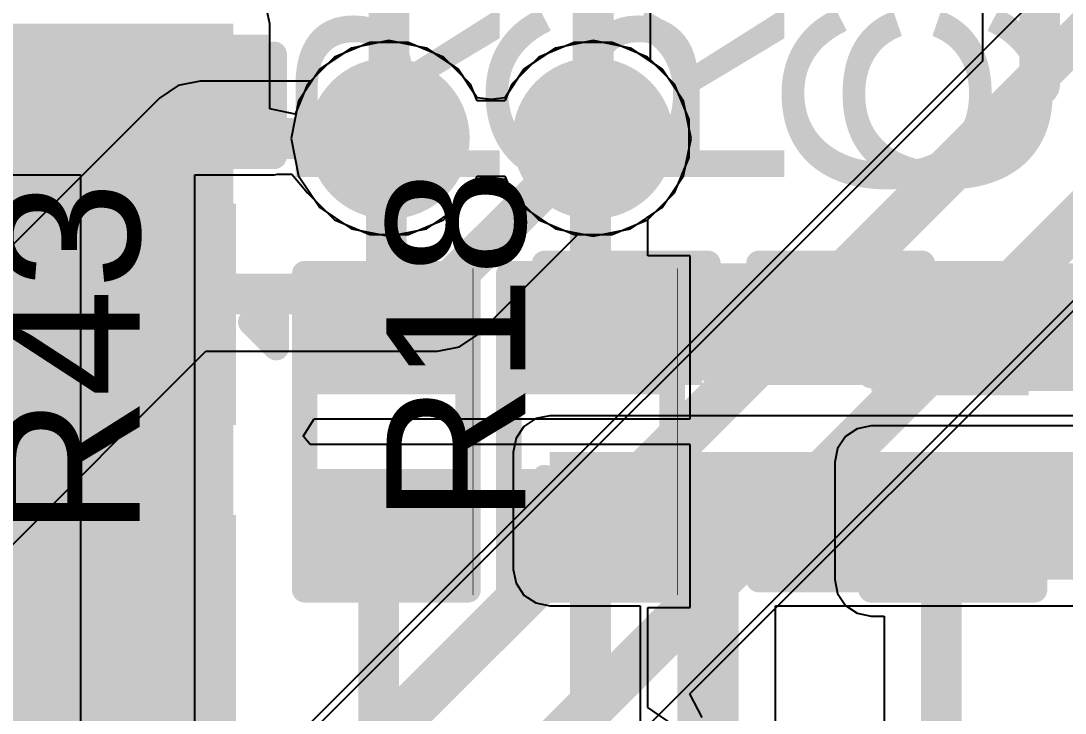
# Model space of a CAD drawing. Header units: inches. Extents: x -0.91 to 3.86, y -0.82 to 4.16.
# Drawn here: x 2.0784 to 2.283, y 3.0298 to 3.1656 of the extents above; entities that cross this region are included whole.
import ezdxf

# ---------------------------------------------------------------- set-up
doc = ezdxf.new("R2010")
doc.units = ezdxf.units.IN
doc.header["$MEASUREMENT"] = 0
for name, color, linetype in [('Bottom Layer 1', 5, 'Continuous'), ('Bottom Overlay', 54, 'Continuous'), ('Bottom Paste', 16, 'Continuous'), ('Bottom Solder', 6, 'Continuous'), ('GND+Signal', 16, 'Continuous'), ('Mechanical 17', 56, 'Continuous'), ('PWR+Signal', 76, 'Continuous'), ('Top Layer 1', 1, 'Continuous'), ('Top Overlay', 2, 'Continuous'), ('Top Paste', 8, 'Continuous'), ('Top Solder', 216, 'Continuous'), ('Via Holes', 16, 'Continuous')]:
    doc.layers.add(name, color=color, linetype=linetype)
doc.styles.add('Arial', font='', dxfattribs={"height": 0.2})
doc.styles.get('Arial').set_extended_font_data('Arial')

# ---------------------------------------------------------------- blocks, each defined once
blk = doc.blocks.new('C___0402_1')
at = {"layer": 'Top Layer 1'}
for points in [[(-0.0275, -0.0125), (-0.0275, 0.0125), (-0.0095, 0.0125), (-0.0095, -0.0125)], [(0.0095, -0.0125), (0.0095, 0.0125), (0.0275, 0.0125), (0.0275, -0.0125)]]:
    blk.add_hatch(color=1, dxfattribs=at).paths.add_polyline_path(points)
at = {"layer": 'Top Paste'}
for points in [[(-0.0275, -0.0125), (-0.0275, 0.0125), (-0.0095, 0.0125), (-0.0095, -0.0125)], [(0.0095, -0.0125), (0.0095, 0.0125), (0.0275, 0.0125), (0.0275, -0.0125)]]:
    blk.add_hatch(color=8, dxfattribs=at).paths.add_polyline_path(points)
at = {"layer": 'Top Solder'}
for points in [[(-0.02986, -0.01486), (-0.02986, 0.01486), (-0.00714, 0.01486), (-0.00714, -0.01486)], [(0.00714, -0.01486), (0.00714, 0.01486), (0.02986, 0.01486), (0.02986, -0.01486)]]:
    blk.add_hatch(color=216, dxfattribs=at).paths.add_polyline_path(points)
at = {"layer": 'Top Overlay'}
for points in [[(-0.031, 0.016, 0.005, 0.005, 0), (-0.031, -0.016, 0.005, 0.005, 0)], [(-0.031, 0.016, 0.005, 0.005, 0), (-0.011, 0.016, 0.005, 0.005, 0)], [(0.011, 0.016, 0.005, 0.005, 0), (0.031, 0.016, 0.005, 0.005, 0)], [(0.031, 0.016, 0.005, 0.005, 0), (0.031, -0.016, 0.005, 0.005, 0)], [(-0.031, -0.016, 0.005, 0.005, 0), (-0.011, -0.016, 0.005, 0.005, 0)], [(0.011, -0.016, 0.005, 0.005, 0), (0.031, -0.016, 0.005, 0.005, 0)]]:
    blk.add_lwpolyline(points, format="xyseb", dxfattribs=at)
for points in [[(-0.03225, 0.016, 0.0025, 0.0025, 1), (-0.02975, 0.016, 0.0025, 0.0025, 1)], [(-0.03225, 0.016, 0.0025, 0.0025, 1), (-0.02975, 0.016, 0.0025, 0.0025, 1)], [(-0.01225, 0.016, 0.0025, 0.0025, 1), (-0.00975, 0.016, 0.0025, 0.0025, 1)], [(0.00975, 0.016, 0.0025, 0.0025, 1), (0.01225, 0.016, 0.0025, 0.0025, 1)], [(0.02975, 0.016, 0.0025, 0.0025, 1), (0.03225, 0.016, 0.0025, 0.0025, 1)], [(0.02975, 0.016, 0.0025, 0.0025, 1), (0.03225, 0.016, 0.0025, 0.0025, 1)], [(-0.03225, -0.016, 0.0025, 0.0025, 1), (-0.02975, -0.016, 0.0025, 0.0025, 1)], [(-0.03225, -0.016, 0.0025, 0.0025, 1), (-0.02975, -0.016, 0.0025, 0.0025, 1)], [(-0.01225, -0.016, 0.0025, 0.0025, 1), (-0.00975, -0.016, 0.0025, 0.0025, 1)], [(0.00975, -0.016, 0.0025, 0.0025, 1), (0.01225, -0.016, 0.0025, 0.0025, 1)], [(0.02975, -0.016, 0.0025, 0.0025, 1), (0.03225, -0.016, 0.0025, 0.0025, 1)], [(0.02975, -0.016, 0.0025, 0.0025, 1), (0.03225, -0.016, 0.0025, 0.0025, 1)]]:
    blk.add_lwpolyline(points, format="xyseb", close=True, dxfattribs=at)
blk = doc.blocks.new('C___0402_B_14')
at = {"layer": 'Bottom Layer 1'}
for points in [[(-0.0095, 0.0125), (-0.0095, -0.0125), (-0.0275, -0.0125), (-0.0275, 0.0125)], [(0.0275, 0.0125), (0.0275, -0.0125), (0.0095, -0.0125), (0.0095, 0.0125)]]:
    blk.add_hatch(color=5, dxfattribs=at).paths.add_polyline_path(points)
at = {"layer": 'Bottom Paste'}
for points in [[(-0.0095, 0.0125), (-0.0095, -0.0125), (-0.0275, -0.0125), (-0.0275, 0.0125)], [(0.0275, 0.0125), (0.0275, -0.0125), (0.0095, -0.0125), (0.0095, 0.0125)]]:
    blk.add_hatch(color=16, dxfattribs=at).paths.add_polyline_path(points)
at = {"layer": 'Bottom Solder'}
for points in [[(-0.00714, 0.01486), (-0.00714, -0.01486), (-0.02986, -0.01486), (-0.02986, 0.01486)], [(0.02986, 0.01486), (0.02986, -0.01486), (0.00714, -0.01486), (0.00714, 0.01486)]]:
    blk.add_hatch(color=6, dxfattribs=at).paths.add_polyline_path(points)
at = {"layer": 'Bottom Overlay'}
for points in [[(-0.031, 0.016, 0.005, 0.005, 0), (-0.031, -0.016, 0.005, 0.005, 0)], [(-0.031, 0.016, 0.005, 0.005, 0), (-0.011, 0.016, 0.005, 0.005, 0)], [(0.011, 0.016, 0.005, 0.005, 0), (0.031, 0.016, 0.005, 0.005, 0)], [(0.031, 0.016, 0.005, 0.005, 0), (0.031, -0.016, 0.005, 0.005, 0)], [(-0.031, -0.016, 0.005, 0.005, 0), (-0.011, -0.016, 0.005, 0.005, 0)], [(0.011, -0.016, 0.005, 0.005, 0), (0.031, -0.016, 0.005, 0.005, 0)]]:
    blk.add_lwpolyline(points, format="xyseb", dxfattribs=at)
for points in [[(-0.03225, 0.016, 0.0025, 0.0025, 1), (-0.02975, 0.016, 0.0025, 0.0025, 1)], [(-0.03225, 0.016, 0.0025, 0.0025, 1), (-0.02975, 0.016, 0.0025, 0.0025, 1)], [(-0.01225, 0.016, 0.0025, 0.0025, 1), (-0.00975, 0.016, 0.0025, 0.0025, 1)], [(0.00975, 0.016, 0.0025, 0.0025, 1), (0.01225, 0.016, 0.0025, 0.0025, 1)], [(0.02975, 0.016, 0.0025, 0.0025, 1), (0.03225, 0.016, 0.0025, 0.0025, 1)], [(0.02975, 0.016, 0.0025, 0.0025, 1), (0.03225, 0.016, 0.0025, 0.0025, 1)], [(-0.03225, -0.016, 0.0025, 0.0025, 1), (-0.02975, -0.016, 0.0025, 0.0025, 1)], [(-0.03225, -0.016, 0.0025, 0.0025, 1), (-0.02975, -0.016, 0.0025, 0.0025, 1)], [(-0.01225, -0.016, 0.0025, 0.0025, 1), (-0.00975, -0.016, 0.0025, 0.0025, 1)], [(0.00975, -0.016, 0.0025, 0.0025, 1), (0.01225, -0.016, 0.0025, 0.0025, 1)], [(0.02975, -0.016, 0.0025, 0.0025, 1), (0.03225, -0.016, 0.0025, 0.0025, 1)], [(0.02975, -0.016, 0.0025, 0.0025, 1), (0.03225, -0.016, 0.0025, 0.0025, 1)]]:
    blk.add_lwpolyline(points, format="xyseb", close=True, dxfattribs=at)
blk = doc.blocks.new('C___0402_B_15')
at = {"layer": 'Bottom Layer 1'}
for points in [[(-0.0095, 0.0125), (-0.0095, -0.0125), (-0.0275, -0.0125), (-0.0275, 0.0125)], [(0.0275, 0.0125), (0.0275, -0.0125), (0.0095, -0.0125), (0.0095, 0.0125)]]:
    blk.add_hatch(color=5, dxfattribs=at).paths.add_polyline_path(points)
at = {"layer": 'Bottom Paste'}
for points in [[(-0.0095, 0.0125), (-0.0095, -0.0125), (-0.0275, -0.0125), (-0.0275, 0.0125)], [(0.0275, 0.0125), (0.0275, -0.0125), (0.0095, -0.0125), (0.0095, 0.0125)]]:
    blk.add_hatch(color=16, dxfattribs=at).paths.add_polyline_path(points)
at = {"layer": 'Bottom Solder'}
for points in [[(-0.00714, 0.01486), (-0.00714, -0.01486), (-0.02986, -0.01486), (-0.02986, 0.01486)], [(0.02986, 0.01486), (0.02986, -0.01486), (0.00714, -0.01486), (0.00714, 0.01486)]]:
    blk.add_hatch(color=6, dxfattribs=at).paths.add_polyline_path(points)
at = {"layer": 'Bottom Overlay'}
for points in [[(-0.031, 0.016, 0.005, 0.005, 0), (-0.031, -0.016, 0.005, 0.005, 0)], [(-0.031, 0.016, 0.005, 0.005, 0), (-0.011, 0.016, 0.005, 0.005, 0)], [(0.011, 0.016, 0.005, 0.005, 0), (0.031, 0.016, 0.005, 0.005, 0)], [(0.031, 0.016, 0.005, 0.005, 0), (0.031, -0.016, 0.005, 0.005, 0)], [(-0.031, -0.016, 0.005, 0.005, 0), (-0.011, -0.016, 0.005, 0.005, 0)], [(0.011, -0.016, 0.005, 0.005, 0), (0.031, -0.016, 0.005, 0.005, 0)]]:
    blk.add_lwpolyline(points, format="xyseb", dxfattribs=at)
for points in [[(-0.03225, 0.016, 0.0025, 0.0025, 1), (-0.02975, 0.016, 0.0025, 0.0025, 1)], [(-0.03225, 0.016, 0.0025, 0.0025, 1), (-0.02975, 0.016, 0.0025, 0.0025, 1)], [(-0.01225, 0.016, 0.0025, 0.0025, 1), (-0.00975, 0.016, 0.0025, 0.0025, 1)], [(0.00975, 0.016, 0.0025, 0.0025, 1), (0.01225, 0.016, 0.0025, 0.0025, 1)], [(0.02975, 0.016, 0.0025, 0.0025, 1), (0.03225, 0.016, 0.0025, 0.0025, 1)], [(0.02975, 0.016, 0.0025, 0.0025, 1), (0.03225, 0.016, 0.0025, 0.0025, 1)], [(-0.03225, -0.016, 0.0025, 0.0025, 1), (-0.02975, -0.016, 0.0025, 0.0025, 1)], [(-0.03225, -0.016, 0.0025, 0.0025, 1), (-0.02975, -0.016, 0.0025, 0.0025, 1)], [(-0.01225, -0.016, 0.0025, 0.0025, 1), (-0.00975, -0.016, 0.0025, 0.0025, 1)], [(0.00975, -0.016, 0.0025, 0.0025, 1), (0.01225, -0.016, 0.0025, 0.0025, 1)], [(0.02975, -0.016, 0.0025, 0.0025, 1), (0.03225, -0.016, 0.0025, 0.0025, 1)], [(0.02975, -0.016, 0.0025, 0.0025, 1), (0.03225, -0.016, 0.0025, 0.0025, 1)]]:
    blk.add_lwpolyline(points, format="xyseb", close=True, dxfattribs=at)
blk = doc.blocks.new('C___0402_34')
at = {"layer": 'Top Layer 1'}
for points in [[(-0.0275, -0.0125), (-0.0275, 0.0125), (-0.0095, 0.0125), (-0.0095, -0.0125)], [(0.0095, -0.0125), (0.0095, 0.0125), (0.0275, 0.0125), (0.0275, -0.0125)]]:
    blk.add_hatch(color=1, dxfattribs=at).paths.add_polyline_path(points)
at = {"layer": 'Top Paste'}
for points in [[(-0.0275, -0.0125), (-0.0275, 0.0125), (-0.0095, 0.0125), (-0.0095, -0.0125)], [(0.0095, -0.0125), (0.0095, 0.0125), (0.0275, 0.0125), (0.0275, -0.0125)]]:
    blk.add_hatch(color=8, dxfattribs=at).paths.add_polyline_path(points)
at = {"layer": 'Top Solder'}
for points in [[(-0.02986, -0.01486), (-0.02986, 0.01486), (-0.00714, 0.01486), (-0.00714, -0.01486)], [(0.00714, -0.01486), (0.00714, 0.01486), (0.02986, 0.01486), (0.02986, -0.01486)]]:
    blk.add_hatch(color=216, dxfattribs=at).paths.add_polyline_path(points)
at = {"layer": 'Top Overlay'}
for points in [[(-0.031, 0.016, 0.005, 0.005, 0), (-0.011, 0.016, 0.005, 0.005, 0)], [(-0.031, 0.016, 0.005, 0.005, 0), (-0.031, -0.016, 0.005, 0.005, 0)], [(0.011, 0.016, 0.005, 0.005, 0), (0.031, 0.016, 0.005, 0.005, 0)], [(0.031, 0.016, 0.005, 0.005, 0), (0.031, -0.016, 0.005, 0.005, 0)], [(-0.031, -0.016, 0.005, 0.005, 0), (-0.011, -0.016, 0.005, 0.005, 0)], [(0.011, -0.016, 0.005, 0.005, 0), (0.031, -0.016, 0.005, 0.005, 0)]]:
    blk.add_lwpolyline(points, format="xyseb", dxfattribs=at)
for points in [[(-0.03225, 0.016, 0.0025, 0.0025, 1), (-0.02975, 0.016, 0.0025, 0.0025, 1)], [(-0.03225, 0.016, 0.0025, 0.0025, 1), (-0.02975, 0.016, 0.0025, 0.0025, 1)], [(-0.01225, 0.016, 0.0025, 0.0025, 1), (-0.00975, 0.016, 0.0025, 0.0025, 1)], [(0.00975, 0.016, 0.0025, 0.0025, 1), (0.01225, 0.016, 0.0025, 0.0025, 1)], [(0.02975, 0.016, 0.0025, 0.0025, 1), (0.03225, 0.016, 0.0025, 0.0025, 1)], [(0.02975, 0.016, 0.0025, 0.0025, 1), (0.03225, 0.016, 0.0025, 0.0025, 1)], [(-0.03225, -0.016, 0.0025, 0.0025, 1), (-0.02975, -0.016, 0.0025, 0.0025, 1)], [(-0.03225, -0.016, 0.0025, 0.0025, 1), (-0.02975, -0.016, 0.0025, 0.0025, 1)], [(-0.01225, -0.016, 0.0025, 0.0025, 1), (-0.00975, -0.016, 0.0025, 0.0025, 1)], [(0.00975, -0.016, 0.0025, 0.0025, 1), (0.01225, -0.016, 0.0025, 0.0025, 1)], [(0.02975, -0.016, 0.0025, 0.0025, 1), (0.03225, -0.016, 0.0025, 0.0025, 1)], [(0.02975, -0.016, 0.0025, 0.0025, 1), (0.03225, -0.016, 0.0025, 0.0025, 1)]]:
    blk.add_lwpolyline(points, format="xyseb", close=True, dxfattribs=at)
blk = doc.blocks.new('C___0402_B_36')
at = {"layer": 'Bottom Layer 1'}
for points in [[(-0.0095, 0.0125), (-0.0095, -0.0125), (-0.0275, -0.0125), (-0.0275, 0.0125)], [(0.0275, 0.0125), (0.0275, -0.0125), (0.0095, -0.0125), (0.0095, 0.0125)]]:
    blk.add_hatch(color=5, dxfattribs=at).paths.add_polyline_path(points)
at = {"layer": 'Bottom Paste'}
for points in [[(-0.0095, 0.0125), (-0.0095, -0.0125), (-0.0275, -0.0125), (-0.0275, 0.0125)], [(0.0275, 0.0125), (0.0275, -0.0125), (0.0095, -0.0125), (0.0095, 0.0125)]]:
    blk.add_hatch(color=16, dxfattribs=at).paths.add_polyline_path(points)
at = {"layer": 'Bottom Solder'}
for points in [[(-0.00714, 0.01486), (-0.00714, -0.01486), (-0.02986, -0.01486), (-0.02986, 0.01486)], [(0.02986, 0.01486), (0.02986, -0.01486), (0.00714, -0.01486), (0.00714, 0.01486)]]:
    blk.add_hatch(color=6, dxfattribs=at).paths.add_polyline_path(points)
at = {"layer": 'Bottom Overlay'}
for points in [[(-0.031, 0.016, 0.005, 0.005, 0), (-0.031, -0.016, 0.005, 0.005, 0)], [(-0.031, 0.016, 0.005, 0.005, 0), (-0.011, 0.016, 0.005, 0.005, 0)], [(0.011, 0.016, 0.005, 0.005, 0), (0.031, 0.016, 0.005, 0.005, 0)], [(0.031, 0.016, 0.005, 0.005, 0), (0.031, -0.016, 0.005, 0.005, 0)], [(-0.031, -0.016, 0.005, 0.005, 0), (-0.011, -0.016, 0.005, 0.005, 0)], [(0.011, -0.016, 0.005, 0.005, 0), (0.031, -0.016, 0.005, 0.005, 0)]]:
    blk.add_lwpolyline(points, format="xyseb", dxfattribs=at)
for points in [[(-0.03225, 0.016, 0.0025, 0.0025, 1), (-0.02975, 0.016, 0.0025, 0.0025, 1)], [(-0.03225, 0.016, 0.0025, 0.0025, 1), (-0.02975, 0.016, 0.0025, 0.0025, 1)], [(-0.01225, 0.016, 0.0025, 0.0025, 1), (-0.00975, 0.016, 0.0025, 0.0025, 1)], [(0.00975, 0.016, 0.0025, 0.0025, 1), (0.01225, 0.016, 0.0025, 0.0025, 1)], [(0.02975, 0.016, 0.0025, 0.0025, 1), (0.03225, 0.016, 0.0025, 0.0025, 1)], [(0.02975, 0.016, 0.0025, 0.0025, 1), (0.03225, 0.016, 0.0025, 0.0025, 1)], [(-0.03225, -0.016, 0.0025, 0.0025, 1), (-0.02975, -0.016, 0.0025, 0.0025, 1)], [(-0.03225, -0.016, 0.0025, 0.0025, 1), (-0.02975, -0.016, 0.0025, 0.0025, 1)], [(-0.01225, -0.016, 0.0025, 0.0025, 1), (-0.00975, -0.016, 0.0025, 0.0025, 1)], [(0.00975, -0.016, 0.0025, 0.0025, 1), (0.01225, -0.016, 0.0025, 0.0025, 1)], [(0.02975, -0.016, 0.0025, 0.0025, 1), (0.03225, -0.016, 0.0025, 0.0025, 1)], [(0.02975, -0.016, 0.0025, 0.0025, 1), (0.03225, -0.016, 0.0025, 0.0025, 1)]]:
    blk.add_lwpolyline(points, format="xyseb", close=True, dxfattribs=at)
blk = doc.blocks.new('C___0402_B_38')
at = {"layer": 'Bottom Layer 1'}
for points in [[(-0.0095, 0.0125), (-0.0095, -0.0125), (-0.0275, -0.0125), (-0.0275, 0.0125)], [(0.0275, 0.0125), (0.0275, -0.0125), (0.0095, -0.0125), (0.0095, 0.0125)]]:
    blk.add_hatch(color=5, dxfattribs=at).paths.add_polyline_path(points)
at = {"layer": 'Bottom Paste'}
for points in [[(-0.0095, 0.0125), (-0.0095, -0.0125), (-0.0275, -0.0125), (-0.0275, 0.0125)], [(0.0275, 0.0125), (0.0275, -0.0125), (0.0095, -0.0125), (0.0095, 0.0125)]]:
    blk.add_hatch(color=16, dxfattribs=at).paths.add_polyline_path(points)
at = {"layer": 'Bottom Solder'}
for points in [[(-0.00714, 0.01486), (-0.00714, -0.01486), (-0.02986, -0.01486), (-0.02986, 0.01486)], [(0.02986, 0.01486), (0.02986, -0.01486), (0.00714, -0.01486), (0.00714, 0.01486)]]:
    blk.add_hatch(color=6, dxfattribs=at).paths.add_polyline_path(points)
at = {"layer": 'Bottom Overlay'}
for points in [[(-0.031, 0.016, 0.005, 0.005, 0), (-0.031, -0.016, 0.005, 0.005, 0)], [(-0.031, 0.016, 0.005, 0.005, 0), (-0.011, 0.016, 0.005, 0.005, 0)], [(0.011, 0.016, 0.005, 0.005, 0), (0.031, 0.016, 0.005, 0.005, 0)], [(0.031, 0.016, 0.005, 0.005, 0), (0.031, -0.016, 0.005, 0.005, 0)], [(-0.031, -0.016, 0.005, 0.005, 0), (-0.011, -0.016, 0.005, 0.005, 0)], [(0.011, -0.016, 0.005, 0.005, 0), (0.031, -0.016, 0.005, 0.005, 0)]]:
    blk.add_lwpolyline(points, format="xyseb", dxfattribs=at)
for points in [[(-0.03225, 0.016, 0.0025, 0.0025, 1), (-0.02975, 0.016, 0.0025, 0.0025, 1)], [(-0.03225, 0.016, 0.0025, 0.0025, 1), (-0.02975, 0.016, 0.0025, 0.0025, 1)], [(-0.01225, 0.016, 0.0025, 0.0025, 1), (-0.00975, 0.016, 0.0025, 0.0025, 1)], [(0.00975, 0.016, 0.0025, 0.0025, 1), (0.01225, 0.016, 0.0025, 0.0025, 1)], [(0.02975, 0.016, 0.0025, 0.0025, 1), (0.03225, 0.016, 0.0025, 0.0025, 1)], [(0.02975, 0.016, 0.0025, 0.0025, 1), (0.03225, 0.016, 0.0025, 0.0025, 1)], [(-0.03225, -0.016, 0.0025, 0.0025, 1), (-0.02975, -0.016, 0.0025, 0.0025, 1)], [(-0.03225, -0.016, 0.0025, 0.0025, 1), (-0.02975, -0.016, 0.0025, 0.0025, 1)], [(-0.01225, -0.016, 0.0025, 0.0025, 1), (-0.00975, -0.016, 0.0025, 0.0025, 1)], [(0.00975, -0.016, 0.0025, 0.0025, 1), (0.01225, -0.016, 0.0025, 0.0025, 1)], [(0.02975, -0.016, 0.0025, 0.0025, 1), (0.03225, -0.016, 0.0025, 0.0025, 1)], [(0.02975, -0.016, 0.0025, 0.0025, 1), (0.03225, -0.016, 0.0025, 0.0025, 1)]]:
    blk.add_lwpolyline(points, format="xyseb", close=True, dxfattribs=at)
blk = doc.blocks.new('R___0402_91')
at = {"layer": 'Top Layer 1'}
for points in [[(-0.0275, -0.0125), (-0.0275, 0.0125), (-0.0095, 0.0125), (-0.0095, -0.0125)], [(0.0095, -0.0125), (0.0095, 0.0125), (0.0275, 0.0125), (0.0275, -0.0125)]]:
    blk.add_hatch(color=1, dxfattribs=at).paths.add_polyline_path(points)
at = {"layer": 'Top Paste'}
for points in [[(-0.0275, -0.0125), (-0.0275, 0.0125), (-0.0095, 0.0125), (-0.0095, -0.0125)], [(0.0095, -0.0125), (0.0095, 0.0125), (0.0275, 0.0125), (0.0275, -0.0125)]]:
    blk.add_hatch(color=8, dxfattribs=at).paths.add_polyline_path(points)
at = {"layer": 'Top Solder'}
for points in [[(-0.02967, -0.01467), (-0.02967, 0.01466), (-0.00733, 0.01466), (-0.00733, -0.01467)], [(0.00733, -0.01467), (0.00733, 0.01466), (0.02967, 0.01466), (0.02967, -0.01467)]]:
    blk.add_hatch(color=216, dxfattribs=at).paths.add_polyline_path(points)
at = {"layer": 'Top Overlay'}
for points in [[(-0.031, 0.016, 0.005, 0.005, 0), (-0.031, -0.016, 0.005, 0.005, 0)], [(-0.031, 0.016, 0.005, 0.005, 0), (0.031, 0.016, 0.005, 0.005, 0)], [(0.031, 0.016, 0.005, 0.005, 0), (0.031, -0.016, 0.005, 0.005, 0)], [(-0.031, -0.016, 0.005, 0.005, 0), (0.031, -0.016, 0.005, 0.005, 0)], [(-0.032, -0.017, 0.000127, 0.000127, 0), (0.032, -0.017, 0.000127, 0.000127, 0)]]:
    blk.add_lwpolyline(points, format="xyseb", dxfattribs=at)
for points in [[(-0.03225, 0.016, 0.0025, 0.0025, 1), (-0.02975, 0.016, 0.0025, 0.0025, 1)], [(-0.03225, 0.016, 0.0025, 0.0025, 1), (-0.02975, 0.016, 0.0025, 0.0025, 1)], [(0.02975, 0.016, 0.0025, 0.0025, 1), (0.03225, 0.016, 0.0025, 0.0025, 1)], [(0.02975, 0.016, 0.0025, 0.0025, 1), (0.03225, 0.016, 0.0025, 0.0025, 1)], [(-0.03225, -0.016, 0.0025, 0.0025, 1), (-0.02975, -0.016, 0.0025, 0.0025, 1)], [(-0.03225, -0.016, 0.0025, 0.0025, 1), (-0.02975, -0.016, 0.0025, 0.0025, 1)], [(0.02975, -0.016, 0.0025, 0.0025, 1), (0.03225, -0.016, 0.0025, 0.0025, 1)], [(0.02975, -0.016, 0.0025, 0.0025, 1), (0.03225, -0.016, 0.0025, 0.0025, 1)], [(-0.03203, -0.017, 0.0000635, 0.0000635, 1), (-0.03197, -0.017, 0.0000635, 0.0000635, 1)], [(0.03197, -0.017, 0.0000635, 0.0000635, 1), (0.03203, -0.017, 0.0000635, 0.0000635, 1)]]:
    blk.add_lwpolyline(points, format="xyseb", close=True, dxfattribs=at)
blk = doc.blocks.new('R___0402_92')
at = {"layer": 'Top Layer 1'}
for points in [[(-0.0275, -0.0125), (-0.0275, 0.0125), (-0.0095, 0.0125), (-0.0095, -0.0125)], [(0.0095, -0.0125), (0.0095, 0.0125), (0.0275, 0.0125), (0.0275, -0.0125)]]:
    blk.add_hatch(color=1, dxfattribs=at).paths.add_polyline_path(points)
at = {"layer": 'Top Paste'}
for points in [[(-0.0275, -0.0125), (-0.0275, 0.0125), (-0.0095, 0.0125), (-0.0095, -0.0125)], [(0.0095, -0.0125), (0.0095, 0.0125), (0.0275, 0.0125), (0.0275, -0.0125)]]:
    blk.add_hatch(color=8, dxfattribs=at).paths.add_polyline_path(points)
at = {"layer": 'Top Solder'}
for points in [[(-0.02967, -0.01466), (-0.02967, 0.01467), (-0.00733, 0.01467), (-0.00733, -0.01466)], [(0.00733, -0.01466), (0.00733, 0.01467), (0.02967, 0.01467), (0.02967, -0.01466)]]:
    blk.add_hatch(color=216, dxfattribs=at).paths.add_polyline_path(points)
at = {"layer": 'Top Overlay'}
for points in [[(-0.031, 0.016, 0.005, 0.005, 0), (-0.031, -0.016, 0.005, 0.005, 0)], [(-0.031, 0.016, 0.005, 0.005, 0), (0.031, 0.016, 0.005, 0.005, 0)], [(0.031, 0.016, 0.005, 0.005, 0), (0.031, -0.016, 0.005, 0.005, 0)], [(-0.031, -0.016, 0.005, 0.005, 0), (0.031, -0.016, 0.005, 0.005, 0)], [(-0.032, -0.017, 0.000127, 0.000127, 0), (0.032, -0.017, 0.000127, 0.000127, 0)]]:
    blk.add_lwpolyline(points, format="xyseb", dxfattribs=at)
for points in [[(-0.03225, 0.016, 0.0025, 0.0025, 1), (-0.02975, 0.016, 0.0025, 0.0025, 1)], [(-0.03225, 0.016, 0.0025, 0.0025, 1), (-0.02975, 0.016, 0.0025, 0.0025, 1)], [(0.02975, 0.016, 0.0025, 0.0025, 1), (0.03225, 0.016, 0.0025, 0.0025, 1)], [(0.02975, 0.016, 0.0025, 0.0025, 1), (0.03225, 0.016, 0.0025, 0.0025, 1)], [(-0.03225, -0.016, 0.0025, 0.0025, 1), (-0.02975, -0.016, 0.0025, 0.0025, 1)], [(-0.03225, -0.016, 0.0025, 0.0025, 1), (-0.02975, -0.016, 0.0025, 0.0025, 1)], [(0.02975, -0.016, 0.0025, 0.0025, 1), (0.03225, -0.016, 0.0025, 0.0025, 1)], [(0.02975, -0.016, 0.0025, 0.0025, 1), (0.03225, -0.016, 0.0025, 0.0025, 1)], [(-0.03203, -0.017, 0.0000635, 0.0000635, 1), (-0.03197, -0.017, 0.0000635, 0.0000635, 1)], [(0.03197, -0.017, 0.0000635, 0.0000635, 1), (0.03203, -0.017, 0.0000635, 0.0000635, 1)]]:
    blk.add_lwpolyline(points, format="xyseb", close=True, dxfattribs=at)
blk = doc.blocks.new('SMD2520_4P_102')
at = {"layer": 'Top Layer 1'}
for points in [[(-0.0561, 0.04823), (-0.01673, 0.04823), (-0.01673, 0.0128), (-0.0561, 0.0128)], [(0.01673, 0.04823), (0.0561, 0.04823), (0.0561, 0.0128), (0.01673, 0.0128)], [(-0.0561, -0.0128), (-0.01673, -0.0128), (-0.01673, -0.04823), (-0.0561, -0.04823)], [(0.01673, -0.0128), (0.0561, -0.0128), (0.0561, -0.04823), (0.01673, -0.04823)]]:
    blk.add_hatch(color=1, dxfattribs=at).paths.add_polyline_path(points)
at = {"layer": 'Top Paste'}
for points in [[(-0.0561, 0.04823), (-0.01673, 0.04823), (-0.01673, 0.0128), (-0.0561, 0.0128)], [(0.01673, 0.04823), (0.0561, 0.04823), (0.0561, 0.0128), (0.01673, 0.0128)], [(-0.0561, -0.0128), (-0.01673, -0.0128), (-0.01673, -0.04823), (-0.0561, -0.04823)], [(0.01673, -0.0128), (0.0561, -0.0128), (0.0561, -0.04823), (0.01673, -0.04823)]]:
    blk.add_hatch(color=8, dxfattribs=at).paths.add_polyline_path(points)
at = {"layer": 'Top Solder'}
for points in [[(-0.0601, 0.05223), (-0.01273, 0.05223), (-0.01273, 0.0088), (-0.0601, 0.0088)], [(0.01273, 0.05223), (0.0601, 0.05223), (0.0601, 0.0088), (0.01273, 0.0088)], [(-0.0601, -0.0088), (-0.01273, -0.0088), (-0.01273, -0.05223), (-0.0601, -0.05223)], [(0.01273, -0.0088), (0.0601, -0.0088), (0.0601, -0.05223), (0.01273, -0.05223)]]:
    blk.add_hatch(color=216, dxfattribs=at).paths.add_polyline_path(points)
at = {"layer": 'Top Overlay'}
for points in [[(0.008, 0.043, 0.005, 0.005, 0), (-0.009, 0.043, 0.005, 0.005, 0)], [(-0.053, 0.006, 0.005, 0.005, 0), (-0.053, -0.006, 0.005, 0.005, 0)], [(0.053, 0.006, 0.005, 0.005, 0), (0.053, -0.006, 0.005, 0.005, 0)], [(-0.063, -0.029, 0.005, 0.005, 0), (-0.068, -0.024, 0.005, 0.005, 0)], [(-0.068, -0.024, 0.005, 0.005, 0), (-0.068, -0.034, 0.005, 0.005, 0)], [(-0.063, -0.029, 0.005, 0.005, 0), (-0.068, -0.034, 0.005, 0.005, 0)], [(0.008, -0.043, 0.005, 0.005, 0), (-0.009, -0.043, 0.005, 0.005, 0)]]:
    blk.add_lwpolyline(points, format="xyseb", dxfattribs=at)
for points in [[(-0.01025, 0.043, 0.0025, 0.0025, 1), (-0.00775, 0.043, 0.0025, 0.0025, 1)], [(0.00675, 0.043, 0.0025, 0.0025, 1), (0.00925, 0.043, 0.0025, 0.0025, 1)], [(-0.05425, 0.006, 0.0025, 0.0025, 1), (-0.05175, 0.006, 0.0025, 0.0025, 1)], [(0.05175, 0.006, 0.0025, 0.0025, 1), (0.05425, 0.006, 0.0025, 0.0025, 1)], [(-0.05425, -0.006, 0.0025, 0.0025, 1), (-0.05175, -0.006, 0.0025, 0.0025, 1)], [(0.05175, -0.006, 0.0025, 0.0025, 1), (0.05425, -0.006, 0.0025, 0.0025, 1)], [(-0.06925, -0.024, 0.0025, 0.0025, 1), (-0.06675, -0.024, 0.0025, 0.0025, 1)], [(-0.06925, -0.024, 0.0025, 0.0025, 1), (-0.06675, -0.024, 0.0025, 0.0025, 1)], [(-0.06425, -0.029, 0.0025, 0.0025, 1), (-0.06175, -0.029, 0.0025, 0.0025, 1)], [(-0.06425, -0.029, 0.0025, 0.0025, 1), (-0.06175, -0.029, 0.0025, 0.0025, 1)], [(-0.06925, -0.034, 0.0025, 0.0025, 1), (-0.06675, -0.034, 0.0025, 0.0025, 1)], [(-0.06925, -0.034, 0.0025, 0.0025, 1), (-0.06675, -0.034, 0.0025, 0.0025, 1)], [(-0.01025, -0.043, 0.0025, 0.0025, 1), (-0.00775, -0.043, 0.0025, 0.0025, 1)], [(0.00675, -0.043, 0.0025, 0.0025, 1), (0.00925, -0.043, 0.0025, 0.0025, 1)]]:
    blk.add_lwpolyline(points, format="xyseb", close=True, dxfattribs=at)

msp = doc.modelspace()

# ---------------------------------------------------------------- hatches: boundary and pattern name
at = {"layer": 'Bottom Layer 1'}
for points in [[(2.056, 3.1425), (2.128, 3.1425), (2.128, 3.161), (2.056, 3.161)], [(2.363, 3.118), (2.182, 3.118), (2.182, 3.095), (2.363, 3.095)], [(2.363, 3.081), (2.182, 3.081), (2.182, 3.058), (2.363, 3.058)]]:
    msp.add_hatch(color=5, dxfattribs=at).paths.add_polyline_path(points)
h = msp.add_hatch(color=5, dxfattribs=at)
edge = h.paths.add_edge_path()
edge.add_arc((2.15051, 3.1425), 0.01181, 0, 360)
h = msp.add_hatch(color=5, dxfattribs=at)
edge = h.paths.add_edge_path()
edge.add_arc((2.19051, 3.1425), 0.01181, 0, 360)
at = {"layer": 'Bottom Solder'}
h = msp.add_hatch(color=6, dxfattribs=at)
edge = h.paths.add_edge_path()
edge.add_arc((2.15051, 3.1425), 0.01581, 0, 360)
h = msp.add_hatch(color=6, dxfattribs=at)
edge = h.paths.add_edge_path()
edge.add_arc((2.19051, 3.1425), 0.01581, 0, 360)
at = {"layer": 'GND+Signal'}
h = msp.add_hatch(color=16, dxfattribs=at)
edge = h.paths.add_edge_path()
edge.add_arc((2.15051, 3.1425), 0.01181, 0, 360)
h = msp.add_hatch(color=16, dxfattribs=at)
edge = h.paths.add_edge_path()
edge.add_arc((2.19051, 3.1425), 0.01181, 0, 360)
at = {"layer": 'PWR+Signal'}
h = msp.add_hatch(color=76, dxfattribs=at)
edge = h.paths.add_edge_path()
edge.add_arc((2.15051, 3.1425), 0.01181, 0, 360)
h = msp.add_hatch(color=76, dxfattribs=at)
edge = h.paths.add_edge_path()
edge.add_arc((2.19051, 3.1425), 0.01181, 0, 360)
at = {"layer": 'Top Layer 1'}
for points in [[(2.075, 3.03), (2.12, 3.03), (2.12, 3.165), (2.075, 3.165)], [(2.245, 3.093), (2.405, 3.093), (2.405, 3.116), (2.245, 3.116)], [(2.245, 3.056), (2.405, 3.056), (2.405, 3.079), (2.245, 3.079)]]:
    msp.add_hatch(color=1, dxfattribs=at).paths.add_polyline_path(points)
h = msp.add_hatch(color=1, dxfattribs=at)
edge = h.paths.add_edge_path()
edge.add_arc((2.15051, 3.1425), 0.01181, 0, 360)
h = msp.add_hatch(color=1, dxfattribs=at)
edge = h.paths.add_edge_path()
edge.add_arc((2.19051, 3.1425), 0.01181, 0, 360)
at = {"layer": 'Via Holes'}
h = msp.add_hatch(color=7, dxfattribs=at)
edge = h.paths.add_edge_path()
edge.add_arc((2.15051, 3.1425), 0.00591, 0, 360)
h = msp.add_hatch(color=7, dxfattribs=at)
edge = h.paths.add_edge_path()
edge.add_arc((2.19051, 3.1425), 0.00591, 0, 360)

# ---------------------------------------------------------------- linework, layer by layer
at = {"layer": 'Bottom Layer 1'}
for p, q in [((2.20173, 3.15789), (2.20173, 3.22686)), ((2.20646, 3.15316), (2.20173, 3.15789)), ((2.20932, 3.14624), (2.20646, 3.15316)), ((2.20932, 3.13876), (2.20932, 3.14624)), ((2.20646, 3.13184), (2.20932, 3.13876)), ((2.056, 3.13536), (2.09005, 3.13536)), ((2.09005, 3.13536), (2.09005, 3.02584)), ((2.11248, 3.02584), (2.11248, 3.13536)), ((2.11248, 3.13536), (2.128, 3.13536)), ((2.128, 3.13536), (2.12869, 3.1355)), ((2.12869, 3.1355), (2.1315, 3.1355)), ((2.1315, 3.1355), (2.13456, 3.13184)), ((2.16646, 3.13184), (2.1678, 3.13509)), ((2.1678, 3.13509), (2.17322, 3.13509)), ((2.17322, 3.13509), (2.17456, 3.13184)), ((2.13456, 3.13184), (2.13986, 3.12655)), ((2.16117, 3.12655), (2.16646, 3.13184)), ((2.17456, 3.13184), (2.17985, 3.12655)), ((2.20117, 3.12655), (2.20646, 3.13184)), ((2.13986, 3.12655), (2.14677, 3.12369)), ((2.15425, 3.12369), (2.16117, 3.12655)), ((2.17985, 3.12655), (2.18677, 3.12369)), ((2.19425, 3.12369), (2.20117, 3.12655)), ((2.14677, 3.12369), (2.15425, 3.12369)), ((2.18677, 3.12369), (2.19425, 3.12369)), ((2.182, 3.08814), (2.17927, 3.08759)), ((2.363, 3.08814), (2.182, 3.08814)), ((2.17695, 3.08605), (2.17541, 3.08373)), ((2.17927, 3.08759), (2.17695, 3.08605)), ((2.17541, 3.08373), (2.17486, 3.081)), ((2.17486, 3.081), (2.17486, 3.058)), ((2.17486, 3.058), (2.17541, 3.05527)), ((2.17541, 3.05527), (2.17695, 3.05295)), ((2.17695, 3.05295), (2.1775, 3.05259)), ((2.1775, 3.05259), (2.1775, 3.0525)), ((2.1775, 3.0525), (2.17763, 3.0525)), ((2.17763, 3.0525), (2.17927, 3.05141)), ((2.17927, 3.05141), (2.182, 3.05086)), ((2.182, 3.05086), (2.19975, 3.05086)), ((2.19975, 3.05086), (2.19975, 3.02335)), ((2.22626, 3.02335), (2.22626, 3.05086)), ((2.22626, 3.05086), (2.363, 3.05086))]:
    msp.add_line(p, q, dxfattribs=at)
for points in [[(2.19051, 3.1425, 0.008, 0.008, 0), (2.19051, 3.23151, 0.008, 0.008, 0)], [(2.15051, 3.1425, 0.008, 0.008, 0), (2.15051, 3.21273, 0.008, 0.008, 0)], [(2.10126, 3.14076, 0.008, 0.008, 0), (2.112, 3.1515, 0.008, 0.008, 0)], [(2.10126, 3.01045, 0.008, 0.008, 0), (2.10126, 3.14076, 0.008, 0.008, 0)], [(2.213, 3.01, 0.012, 0.012, 0), (2.213, 3.066, 0.012, 0.012, 0)]]:
    msp.add_lwpolyline(points, format="xyseb", dxfattribs=at)
for points in [[(2.11, 3.1515, 0.004, 0.004, 1), (2.114, 3.1515, 0.004, 0.004, 1)], [(2.14851, 3.1425, 0.004, 0.004, 1), (2.15251, 3.1425, 0.004, 0.004, 1)], [(2.18851, 3.1425, 0.004, 0.004, 1), (2.19251, 3.1425, 0.004, 0.004, 1)], [(2.09926, 3.14076, 0.004, 0.004, 1), (2.10326, 3.14076, 0.004, 0.004, 1)], [(2.09926, 3.14076, 0.004, 0.004, 1), (2.10326, 3.14076, 0.004, 0.004, 1)], [(2.21, 3.066, 0.006, 0.006, 1), (2.216, 3.066, 0.006, 0.006, 1)]]:
    msp.add_lwpolyline(points, format="xyseb", close=True, dxfattribs=at)
at = {"layer": 'GND+Signal'}
for p, q in [((2.26678, 3.24187), (2.26678, 3.15765)), ((2.15051, 3.16168), (2.14317, 3.16022)), ((2.15785, 3.16022), (2.15051, 3.16168)), ((2.19051, 3.16168), (2.18317, 3.16022)), ((2.19785, 3.16022), (2.19051, 3.16168)), ((2.14317, 3.16022), (2.13695, 3.15606)), ((2.16407, 3.15606), (2.15785, 3.16022)), ((2.18317, 3.16022), (2.17695, 3.15606)), ((2.20407, 3.15606), (2.19785, 3.16022)), ((2.26678, 3.15765), (2.05277, 2.94363)), ((2.13695, 3.15606), (2.13538, 3.15372)), ((2.16782, 3.15046), (2.16407, 3.15606)), ((2.17695, 3.15606), (2.17321, 3.15046)), ((2.20823, 3.14984), (2.20407, 3.15606)), ((2.1135, 3.15372), (2.10921, 3.15286)), ((2.13538, 3.15372), (2.1135, 3.15372)), ((2.1135, 3.15372), (2.1135, 3.15372)), ((2.10921, 3.15286), (2.10557, 3.15043)), ((2.10557, 3.15043), (1.98336, 3.02822)), ((2.17051, 3.15012), (2.16782, 3.15046)), ((2.17321, 3.15046), (2.17051, 3.15012)), ((2.20969, 3.1425), (2.20823, 3.14984)), ((2.20943, 3.03357), (2.32093, 3.14507)), ((2.20823, 3.13516), (2.20969, 3.1425)), ((2.20407, 3.12894), (2.20823, 3.13516)), ((2.19785, 3.12478), (2.20407, 3.12894)), ((2.19051, 3.12332), (2.19785, 3.12478)), ((2.16794, 3.10407), (2.18774, 3.12387)), ((2.18774, 3.12387), (2.19051, 3.12332)), ((2.1643, 3.10164), (2.16794, 3.10407)), ((2.00793, 2.99407), (2.11465, 3.10078)), ((2.11465, 3.10078), (2.16001, 3.10078)), ((2.16001, 3.10078), (2.1643, 3.10164)), ((2.16001, 3.10078), (2.16001, 3.10078)), ((2.21189, 3.02896), (2.20943, 3.03357))]:
    msp.add_line(p, q, dxfattribs=at)
for points in [[(2.278, 3.153, 0.008, 0.008, 0), (2.278, 3.257, 0.008, 0.008, 0)], [(2.05, 2.925, 0.008, 0.008, 0), (2.278, 3.153, 0.008, 0.008, 0)], [(2.085, 2.925, 0.008, 0.008, 0), (2.313, 3.153, 0.008, 0.008, 0)], [(1.988, 3.017, 0.008, 0.008, 0), (2.1135, 3.1425, 0.008, 0.008, 0)], [(2.1135, 3.1425, 0.008, 0.008, 0), (2.15051, 3.1425, 0.008, 0.008, 0)], [(2.16001, 3.112, 0.008, 0.008, 0), (2.19051, 3.1425, 0.008, 0.008, 0)], [(2, 3.002, 0.008, 0.008, 0), (2.11, 3.112, 0.008, 0.008, 0)], [(2.11, 3.112, 0.008, 0.008, 0), (2.16001, 3.112, 0.008, 0.008, 0)]]:
    msp.add_lwpolyline(points, format="xyseb", dxfattribs=at)
for points in [[(2.276, 3.153, 0.004, 0.004, 1), (2.28, 3.153, 0.004, 0.004, 1)], [(2.276, 3.153, 0.004, 0.004, 1), (2.28, 3.153, 0.004, 0.004, 1)], [(2.1115, 3.1425, 0.004, 0.004, 1), (2.1155, 3.1425, 0.004, 0.004, 1)], [(2.1115, 3.1425, 0.004, 0.004, 1), (2.1155, 3.1425, 0.004, 0.004, 1)], [(2.14851, 3.1425, 0.004, 0.004, 1), (2.15251, 3.1425, 0.004, 0.004, 1)], [(2.18851, 3.1425, 0.004, 0.004, 1), (2.19251, 3.1425, 0.004, 0.004, 1)], [(2.108, 3.112, 0.004, 0.004, 1), (2.112, 3.112, 0.004, 0.004, 1)], [(2.108, 3.112, 0.004, 0.004, 1), (2.112, 3.112, 0.004, 0.004, 1)], [(2.15801, 3.112, 0.004, 0.004, 1), (2.16201, 3.112, 0.004, 0.004, 1)], [(2.15801, 3.112, 0.004, 0.004, 1), (2.16201, 3.112, 0.004, 0.004, 1)]]:
    msp.add_lwpolyline(points, format="xyseb", close=True, dxfattribs=at)
at = {"layer": 'PWR+Signal'}
for p, q in [((2.31496, 3.20775), (2.1236, 3.01639)), ((2.15051, 3.16168), (2.14317, 3.16022)), ((2.15785, 3.16022), (2.15051, 3.16168)), ((2.19051, 3.16168), (2.18317, 3.16022)), ((2.19785, 3.16022), (2.19051, 3.16168)), ((2.14317, 3.16022), (2.13695, 3.15606)), ((2.16407, 3.15606), (2.15785, 3.16022)), ((2.18317, 3.16022), (2.17695, 3.15606)), ((2.20407, 3.15606), (2.19785, 3.16022)), ((2.13695, 3.15606), (2.13279, 3.14984)), ((2.16782, 3.15046), (2.16407, 3.15606)), ((2.17695, 3.15606), (2.17321, 3.15046)), ((2.20823, 3.14984), (2.20407, 3.15606)), ((2.13279, 3.14984), (2.13133, 3.1425)), ((2.17051, 3.15012), (2.16782, 3.15046)), ((2.17321, 3.15046), (2.17051, 3.15012)), ((2.20969, 3.1425), (2.20823, 3.14984)), ((2.13133, 3.1425), (2.13279, 3.13516)), ((2.20823, 3.13516), (2.20969, 3.1425)), ((2.13279, 3.13516), (2.13695, 3.12894)), ((2.16782, 3.13454), (2.17051, 3.13488)), ((2.17051, 3.13488), (2.17321, 3.13454)), ((2.20407, 3.12894), (2.20823, 3.13516)), ((2.16407, 3.12894), (2.16782, 3.13454)), ((2.17321, 3.13454), (2.17695, 3.12894)), ((2.13695, 3.12894), (2.14317, 3.12478)), ((2.15785, 3.12478), (2.16407, 3.12894)), ((2.17695, 3.12894), (2.18317, 3.12478)), ((2.19785, 3.12478), (2.20407, 3.12894)), ((2.14317, 3.12478), (2.15051, 3.12332)), ((2.15051, 3.12332), (2.15785, 3.12478)), ((2.18317, 3.12478), (2.19051, 3.12332)), ((2.19051, 3.12332), (2.19785, 3.12478)), ((2.16374, 2.98987), (2.29265, 3.11878))]:
    msp.add_line(p, q, dxfattribs=at)
for points in [[(2.11752, 2.99445, 0.008, 0.008, 0), (2.33007, 3.207, 0.008, 0.008, 0)], [(2.15252, 2.99452, 0.008, 0.008, 0), (2.288, 3.13, 0.008, 0.008, 0)]]:
    msp.add_lwpolyline(points, format="xyseb", dxfattribs=at)
at = {"layer": 'Top Layer 1'}
for p, q in [((2.12714, 3.165), (2.12659, 3.16773)), ((2.12714, 3.14829), (2.12714, 3.165)), ((2.14677, 3.16131), (2.13986, 3.15845)), ((2.15425, 3.16131), (2.14677, 3.16131)), ((2.16117, 3.15845), (2.15425, 3.16131)), ((2.18677, 3.16131), (2.17985, 3.15845)), ((2.19425, 3.16131), (2.18677, 3.16131)), ((2.20117, 3.15845), (2.19425, 3.16131)), ((2.13986, 3.15845), (2.13456, 3.15316)), ((2.16646, 3.15316), (2.16117, 3.15845)), ((2.17985, 3.15845), (2.17456, 3.15316)), ((2.20646, 3.15316), (2.20117, 3.15845)), ((2.13456, 3.15316), (2.13214, 3.14729)), ((2.1678, 3.14991), (2.16646, 3.15316)), ((2.17456, 3.15316), (2.17322, 3.14991)), ((2.20932, 3.14624), (2.20646, 3.15316)), ((2.17322, 3.14991), (2.1678, 3.14991)), ((2.13214, 3.14729), (2.12714, 3.14829)), ((2.20932, 3.13876), (2.20932, 3.14624)), ((2.20646, 3.13184), (2.20932, 3.13876)), ((2.20121, 3.1266), (2.20646, 3.13184)), ((2.20121, 3.1195), (2.20121, 3.1266)), ((2.2095, 3.1195), (2.20121, 3.1195)), ((2.2095, 3.0875), (2.2095, 3.1195)), ((2.13373, 3.08416), (2.13586, 3.0875)), ((2.13586, 3.0875), (2.1655, 3.0875)), ((2.1655, 3.0875), (2.1695, 3.0875)), ((2.1695, 3.0875), (2.1745, 3.0875)), ((2.1745, 3.0875), (2.2095, 3.0875)), ((2.245, 3.08614), (2.24227, 3.08559)), ((2.405, 3.08614), (2.245, 3.08614)), ((2.13377, 3.08405), (2.13373, 3.08416)), ((2.13507, 3.0825), (2.13377, 3.08405)), ((2.23995, 3.08405), (2.23841, 3.08173)), ((2.24227, 3.08559), (2.23995, 3.08405)), ((2.1695, 3.0825), (2.13507, 3.0825)), ((2.1705, 3.0825), (2.1695, 3.0825)), ((2.1695, 3.0825), (2.1695, 3.0825)), ((2.2095, 3.0825), (2.1705, 3.0825)), ((2.1705, 3.0825), (2.1705, 3.0825)), ((2.2095, 3.0505), (2.2095, 3.0825)), ((2.23841, 3.08173), (2.23786, 3.079)), ((2.23786, 3.079), (2.23786, 3.056)), ((2.23786, 3.056), (2.23841, 3.05327)), ((2.23841, 3.05327), (2.23995, 3.05095)), ((2.23995, 3.05095), (2.24227, 3.04941)), ((2.20121, 3.03089), (2.20121, 3.0505)), ((2.20121, 3.0505), (2.2095, 3.0505)), ((2.24227, 3.04941), (2.245, 3.04886)), ((2.245, 3.04886), (2.24753, 3.04886)), ((2.24753, 3.04886), (2.24753, 3.02584)), ((2.20621, 3.02755), (2.20121, 3.03089))]:
    msp.add_line(p, q, dxfattribs=at)
for points in [[(2.0315, 3.1515, 0.008, 0.008, 0), (2.095, 3.1515, 0.008, 0.008, 0)], [(2.15, 3.1035, 0.008, 0.008, 0), (2.15, 3.14199, 0.008, 0.008, 0)], [(2.19, 3.1035, 0.008, 0.008, 0), (2.19, 3.14199, 0.008, 0.008, 0)], [(2.1485, 3.065, 0.008, 0.008, 0), (2.15, 3.0665, 0.008, 0.008, 0)], [(2.19, 3.025, 0.008, 0.008, 0), (2.19, 3.0665, 0.008, 0.008, 0)], [(2.25874, 3.06424, 0.008, 0.008, 0), (2.261, 3.0665, 0.008, 0.008, 0)], [(2.1485, 2.968, 0.008, 0.008, 0), (2.1485, 3.065, 0.008, 0.008, 0)], [(2.25874, 2.968, 0.008, 0.008, 0), (2.25874, 3.06424, 0.008, 0.008, 0)]]:
    msp.add_lwpolyline(points, format="xyseb", dxfattribs=at)
for points in [[(2.093, 3.1515, 0.004, 0.004, 1), (2.097, 3.1515, 0.004, 0.004, 1)], [(2.148, 3.14199, 0.004, 0.004, 1), (2.152, 3.14199, 0.004, 0.004, 1)], [(2.188, 3.14199, 0.004, 0.004, 1), (2.192, 3.14199, 0.004, 0.004, 1)], [(2.148, 3.1035, 0.004, 0.004, 1), (2.152, 3.1035, 0.004, 0.004, 1)], [(2.188, 3.1035, 0.004, 0.004, 1), (2.192, 3.1035, 0.004, 0.004, 1)], [(2.148, 3.0665, 0.004, 0.004, 1), (2.152, 3.0665, 0.004, 0.004, 1)], [(2.188, 3.0665, 0.004, 0.004, 1), (2.192, 3.0665, 0.004, 0.004, 1)], [(2.259, 3.0665, 0.004, 0.004, 1), (2.263, 3.0665, 0.004, 0.004, 1)], [(2.1465, 3.065, 0.004, 0.004, 1), (2.1505, 3.065, 0.004, 0.004, 1)], [(2.1465, 3.065, 0.004, 0.004, 1), (2.1505, 3.065, 0.004, 0.004, 1)], [(2.25674, 3.06424, 0.004, 0.004, 1), (2.26074, 3.06424, 0.004, 0.004, 1)], [(2.25674, 3.06424, 0.004, 0.004, 1), (2.26074, 3.06424, 0.004, 0.004, 1)]]:
    msp.add_lwpolyline(points, format="xyseb", close=True, dxfattribs=at)

# ---------------------------------------------------------------- block references
for name, p, rotation in [('C___0402_B_38', (2.071, 3.17), 90), ('C___0402_1', (2.095, 3.17), 90), ('C___0402_B_36', (2.112, 3.17), 90), ('SMD2520_4P_102', (2.06042, 3.07749), 180), ('R___0402_91', (2.15, 3.085), 90), ('R___0402_92', (2.19, 3.085), 90), ('C___0402_B_15', (2.197, 3.087), 90), ('C___0402_B_14', (2.239, 3.087), 90), ('C___0402_34', (2.261, 3.085), 90)]:
    msp.add_blockref(name, p, dxfattribs=dict(rotation=rotation))

# ---------------------------------------------------------------- texts
at = {"layer": 'Bottom Overlay', "style": 'Arial', "text_generation_flag": 2}
for s, p in [('C49', (2.17001, 3.12968)), ('C48', (2.22801, 3.12968)), ('C50', (2.05501, 3.01868))]:
    msp.add_text(s, height=0.04, rotation=270, dxfattribs=at).set_placement(p)
at = {"layer": 'Mechanical 17', "style": 'Arial'}
for s, p in [('R18', (2.17721, 3.0669)), ('R43', (2.10168, 3.06437))]:
    msp.add_text(s, height=0.0272, rotation=90, dxfattribs=at).set_placement(p)
at = {"layer": 'Top Overlay', "style": 'Arial'}
for s, p in [('R50', (2.1722, 3.13039)), ('R51', (2.22799, 3.13039)), ('C68', (2.27999, 3.12968))]:
    msp.add_text(s, height=0.04, rotation=90, dxfattribs=at).set_placement(p)

doc.saveas('drawing.dxf')
